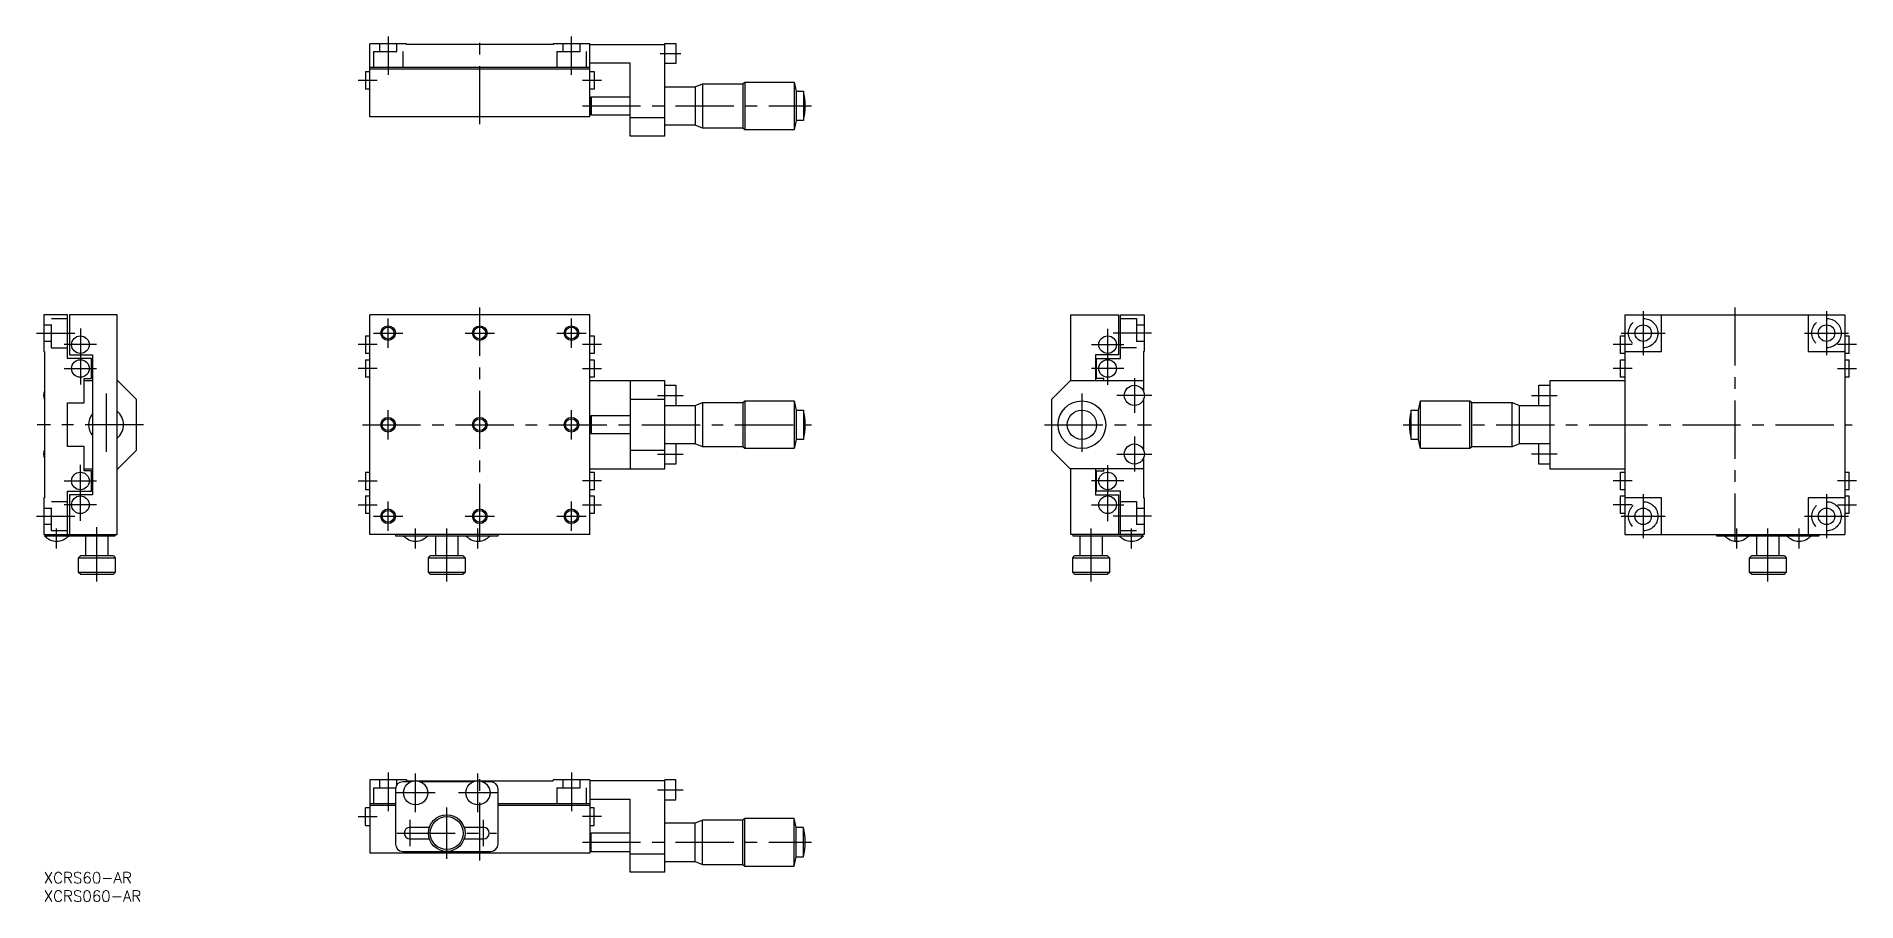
# Model space of a CAD drawing. Extents: x -2 to 494, y -8 to 228.
import ezdxf

# ---------------------------------------------------------------- set-up
doc = ezdxf.new("R2010")
doc.units = 0
doc.header["$LTSCALE"] = 0.5
doc.linetypes.add('CENTER', pattern=[50.8, 31.75, -6.35, 6.35, -6.35])
doc.linetypes.add('DASHED', pattern=[19.05, 12.7, -6.35])
for name, color, linetype in [('MSM_CENTER', 1, 'CENTER'), ('MSM_CONTINUOUS', 7, 'CONTINUOUS'), ('MSM_DASHED', 4, 'DASHED'), ('MSM_NARROW', 5, 'CONTINUOUS'), ('MSM_PART_NUMBER', 7, 'CONTINUOUS')]:
    doc.layers.add(name, color=color, linetype=linetype)
doc.styles.get("Standard").update_dxf_attribs({"font": 'txt.shx', "height": 3, "bigfont": 'bigfont.shx'})

# ---------------------------------------------------------------- blocks, each defined once
blk = doc.blocks.new('*U57')
at = {"layer": 'MSM_PART_NUMBER'}
blk.add_text('XCRS60-AR', height=3, dxfattribs=at).set_placement((0, -3))
blk = doc.blocks.new('*U58')
at = {"layer": 'MSM_PART_NUMBER'}
blk.add_text('XCRS060-AR', height=3, dxfattribs=at).set_placement((0, -8))

msp = doc.modelspace()

# ---------------------------------------------------------------- linework, layer by layer
at = {"layer": 'MSM_CENTER'}
for p, q in [((93.92, 228.17), (93.92, 217.67)), ((118.92, 204.17), (118.92, 228.17)), ((143.92, 217.67), (143.92, 228.17)), ((168.12, 223.47), (173.73, 223.47)), ((85.72, 216.17), (90.92, 216.17)), ((146.92, 216.17), (152.12, 216.17)), ((146.92, 209.17), (209.43, 209.17)), ((118.92, 90.17), (118.92, 154.17)), ((461.23, 154.17), (461.23, 90.17)), ((93.92, 143.17), (93.92, 151.17)), ((143.92, 143.17), (143.92, 151.17)), ((436.23, 153.17), (436.23, 141.17)), ((486.23, 153.17), (486.23, 141.17)), ((-2, 147.17), (8.5, 147.17)), ((14.4, 144.02), (5.6, 144.02)), ((10, 148.43), (10, 133.13)), ((90.92, 144.02), (85.72, 144.02)), ((89.92, 147.17), (97.92, 147.17)), ((114.92, 147.17), (122.92, 147.17)), ((139.92, 147.17), (147.92, 147.17)), ((152.12, 144.02), (146.92, 144.02)), ((285.75, 144.02), (294.55, 144.02)), ((290.15, 148.32), (290.15, 133.02)), ((302.15, 147.17), (291.65, 147.17)), ((433.23, 144.02), (428.03, 144.02)), ((430.23, 147.17), (442.23, 147.17)), ((480.23, 147.17), (492.23, 147.17)), ((494.43, 144.02), (489.23, 144.02)), ((5.6, 137.52), (14.4, 137.52)), ((90.92, 137.52), (85.72, 137.52)), ((146.92, 137.52), (152.12, 137.52)), ((294.55, 137.52), (285.75, 137.52)), ((297.45, 134.92), (297.45, 125.42)), ((433.23, 137.52), (428.03, 137.52)), ((489.23, 137.52), (494.43, 137.52)), ((17, 130.67), (17, 113.67)), ((167.42, 130.17), (174.42, 130.17)), ((283.15, 130.67), (283.15, 113.67)), ((302.2, 130.17), (292.7, 130.17)), ((405.73, 130.17), (412.73, 130.17)), ((93.92, 118.17), (93.92, 126.17)), ((143.92, 118.17), (143.92, 126.17)), ((27.2, 122.17), (-1.8, 122.17)), ((86.92, 122.17), (209.43, 122.17)), ((272.95, 122.17), (302.15, 122.17)), ((370.72, 122.17), (493.23, 122.17)), ((297.45, 118.92), (297.45, 109.42)), ((10, 95.93), (10, 111.23)), ((167.42, 114.17), (174.42, 114.17)), ((290.15, 111.12), (290.15, 95.82)), ((292.7, 114.17), (302.2, 114.17)), ((412.73, 114.17), (405.73, 114.17)), ((5.6, 106.82), (14.4, 106.82)), ((85.72, 106.82), (90.92, 106.82)), ((152.12, 106.82), (146.92, 106.82)), ((294.55, 106.82), (285.75, 106.82)), ((433.23, 106.82), (428.03, 106.82)), ((494.43, 106.82), (489.23, 106.82)), ((14.4, 100.32), (5.6, 100.32)), ((85.72, 100.32), (90.92, 100.32)), ((93.92, 93.17), (93.92, 101.17)), ((143.92, 93.17), (143.92, 101.17)), ((146.92, 100.32), (152.12, 100.32)), ((285.75, 100.32), (294.55, 100.32)), ((433.23, 100.32), (428.03, 100.32)), ((436.23, 103.17), (436.23, 91.17)), ((486.23, 103.17), (486.23, 91.17)), ((489.23, 100.32), (494.43, 100.32)), ((-2, 97.17), (8.5, 97.17)), ((89.92, 97.17), (97.92, 97.17)), ((114.92, 97.17), (122.92, 97.17)), ((139.92, 97.17), (147.92, 97.17)), ((302.15, 97.17), (291.65, 97.17)), ((430.23, 97.17), (442.23, 97.17)), ((480.23, 97.17), (492.23, 97.17)), ((3.5, 88.37), (3.5, 93.87)), ((14.5, 79.37), (14.5, 94.18)), ((101.42, 88.37), (101.42, 93.87)), ((109.92, 79.37), (109.92, 93.87)), ((118.42, 88.37), (118.42, 93.87)), ((285.65, 79.37), (285.65, 93.87)), ((296.65, 88.37), (296.65, 93.87)), ((461.73, 88.37), (461.73, 93.87)), ((470.23, 79.37), (470.23, 93.87)), ((478.73, 88.37), (478.73, 93.87)), ((93.92, 27.2), (93.92, 16.7)), ((101.42, 16.4), (101.42, 27)), ((118.42, 16.4), (118.42, 27)), ((118.92, 3.2), (118.92, 27.2)), ((143.92, 27.2), (143.92, 16.7)), ((106.72, 21.7), (96.12, 21.7)), ((123.72, 21.7), (113.12, 21.7)), ((167.42, 22.5), (174.42, 22.5)), ((85.72, 15.2), (90.92, 15.2)), ((109.92, 3.7), (109.92, 17.7)), ((152.12, 15.2), (146.92, 15.2)), ((96.32, 10.7), (123.52, 10.7)), ((99.92, 7.1), (99.92, 14.3)), ((119.92, 7.1), (119.92, 14.3)), ((146.92, 8.2), (209.43, 8.2))]:
    msp.add_line(p, q, dxfattribs=at)
at = {"layer": 'MSM_CONTINUOUS'}
for p, q in [((98.92, 226.17), (88.92, 226.17)), ((88.92, 206.17), (88.92, 226.17)), ((98.92, 225.97), (98.92, 226.17)), ((138.92, 225.97), (98.92, 225.97)), ((148.92, 226.17), (138.92, 226.17)), ((138.92, 226.17), (138.92, 225.97)), ((148.92, 206.17), (148.92, 226.17)), ((148.92, 225.97), (169.42, 225.97)), ((169.42, 226.22), (172.42, 226.22)), ((169.42, 200.97), (169.42, 226.22)), ((172.42, 226.22), (172.42, 220.72)), ((87.72, 218.57), (87.72, 213.77)), ((87.72, 218.57), (88.92, 218.57)), ((148.92, 219.67), (88.92, 219.67)), ((148.92, 219.17), (88.92, 219.17)), ((148.92, 220.97), (159.92, 220.97)), ((148.92, 218.57), (150.12, 218.57)), ((150.12, 218.57), (150.12, 213.77)), ((159.92, 200.97), (159.92, 220.97)), ((172.42, 220.72), (169.42, 220.72)), ((88.92, 213.77), (87.72, 213.77)), ((150.12, 213.77), (148.92, 213.77)), ((169.42, 214.42), (177.67, 214.42)), ((177.67, 214.42), (179.67, 215.22)), ((177.67, 214.42), (177.67, 203.92)), ((179.67, 215.22), (190.67, 215.22)), ((179.67, 215.22), (179.67, 203.12)), ((190.67, 215.22), (191.17, 215.67)), ((190.67, 215.22), (190.67, 203.12)), ((191.17, 215.67), (204.67, 215.67)), ((191.17, 215.67), (191.17, 202.67)), ((204.67, 215.67), (205.17, 213.17)), ((204.67, 215.67), (204.67, 202.67)), ((149.29, 211.67), (159.92, 211.67)), ((149.29, 211.67), (149.29, 206.67)), ((205.17, 213.17), (207.17, 213.17)), ((205.17, 213.17), (205.17, 205.17)), ((207.17, 213.17), (207.17, 205.17)), ((148.92, 206.17), (88.92, 206.17)), ((159.92, 206.67), (149.29, 206.67)), ((169.42, 205.97), (159.92, 205.97)), ((177.67, 203.92), (169.42, 203.92)), ((179.67, 203.12), (177.67, 203.92)), ((205.17, 205.17), (204.67, 202.67)), ((207.17, 205.17), (205.17, 205.17)), ((169.42, 200.97), (159.92, 200.97)), ((190.67, 203.12), (179.67, 203.12)), ((191.17, 202.67), (190.67, 203.12)), ((204.67, 202.67), (191.17, 202.67)), ((0, 152.17), (0, 142.17)), ((6.5, 152.17), (0, 152.17)), ((6.5, 140.27), (6.5, 152.17)), ((20, 152.17), (7, 152.17)), ((7, 152.17), (7, 141.27)), ((20, 92.17), (20, 152.17)), ((148.92, 152.17), (88.92, 152.17)), ((88.92, 92.17), (88.92, 152.17)), ((148.92, 92.17), (148.92, 152.17)), ((280.15, 134.17), (280.15, 152.17)), ((280.15, 152.17), (293.15, 152.17)), ((293.15, 152.17), (293.15, 141.27)), ((293.65, 140.27), (293.65, 152.17)), ((293.65, 152.17), (300.15, 152.17)), ((300.15, 152.17), (300.15, 142.17)), ((431.23, 152.17), (431.23, 92.17)), ((431.23, 152.17), (491.23, 152.17)), ((441.23, 142.17), (441.23, 152.17)), ((481.23, 152.17), (481.23, 142.17)), ((491.23, 152.17), (491.23, 92.17)), ((87.72, 146.42), (88.92, 146.42)), ((87.72, 146.42), (87.72, 141.62)), ((148.92, 146.42), (150.12, 146.42)), ((150.12, 146.42), (150.12, 141.62)), ((430.03, 146.42), (431.23, 146.42)), ((430.03, 141.62), (430.03, 146.42)), ((491.23, 146.42), (492.43, 146.42)), ((492.43, 141.62), (492.43, 146.42)), ((0, 142.17), (0.2, 142.17)), ((0.2, 142.17), (0.2, 102.17)), ((13, 140.27), (6.5, 140.27)), ((7, 141.27), (13.3, 141.27)), ((13, 134.77), (13, 140.27)), ((13.3, 141.27), (13.3, 103.07)), ((88.92, 141.62), (87.72, 141.62)), ((87.72, 139.92), (88.92, 139.92)), ((87.72, 139.92), (87.72, 135.12)), ((150.12, 141.62), (148.92, 141.62)), ((148.92, 139.92), (150.12, 139.92)), ((150.12, 139.92), (150.12, 135.12)), ((286.85, 141.27), (286.85, 134.17)), ((293.15, 141.27), (286.85, 141.27)), ((287.15, 134.67), (287.15, 140.27)), ((287.15, 140.27), (293.65, 140.27)), ((299.95, 142.17), (299.95, 131.32)), ((300.15, 142.17), (299.95, 142.17)), ((431.23, 141.62), (430.03, 141.62)), ((430.03, 139.92), (431.23, 139.92)), ((430.03, 135.12), (430.03, 139.92)), ((431.23, 142.17), (441.23, 142.17)), ((481.23, 142.17), (491.23, 142.17)), ((492.43, 141.62), (491.23, 141.62)), ((491.23, 139.92), (492.43, 139.92)), ((492.43, 135.12), (492.43, 139.92)), ((11, 128.18), (11, 134.77)), ((11, 134.77), (13, 134.77)), ((13.3, 134.17), (11, 134.17)), ((20.2, 134.17), (20, 134.17)), ((20.2, 134.17), (25.2, 129.17)), ((88.92, 135.12), (87.72, 135.12)), ((150.12, 135.12), (148.92, 135.12)), ((169.42, 134.17), (148.92, 134.17)), ((159.92, 134.17), (159.92, 110.17)), ((169.42, 110.17), (169.42, 134.17)), ((274.95, 129.17), (279.95, 134.17)), ((299.95, 134.17), (279.95, 134.17)), ((289.15, 134.77), (287.15, 134.77)), ((289.15, 134.17), (289.15, 134.67)), ((410.73, 134.17), (410.73, 110.17)), ((431.23, 134.17), (410.73, 134.17)), ((431.23, 135.12), (430.03, 135.12)), ((492.43, 135.12), (491.23, 135.12)), ((25.2, 129.17), (25.2, 115.17)), ((159.92, 129.17), (169.42, 129.17)), ((169.42, 132.92), (172.42, 132.92)), ((172.42, 132.92), (172.42, 127.42)), ((274.95, 115.17), (274.95, 129.17)), ((407.73, 127.42), (407.73, 132.92)), ((407.73, 132.92), (410.73, 132.92)), ((6.5, 116.18), (6.5, 128.18)), ((6.5, 128.18), (11, 128.18)), ((149.29, 124.67), (159.92, 124.67)), ((149.29, 124.67), (149.29, 119.67)), ((169.42, 127.42), (177.67, 127.42)), ((177.67, 127.42), (179.67, 128.22)), ((177.67, 127.42), (177.67, 116.92)), ((179.67, 128.22), (190.67, 128.22)), ((179.67, 128.22), (179.67, 116.12)), ((190.67, 128.22), (191.17, 128.67)), ((190.67, 128.22), (190.67, 116.12)), ((191.17, 128.67), (204.67, 128.67)), ((191.17, 128.67), (191.17, 115.67)), ((204.67, 128.67), (205.17, 126.17)), ((204.67, 128.67), (204.67, 115.67)), ((205.17, 126.17), (207.17, 126.17)), ((205.17, 126.17), (205.17, 118.17)), ((207.17, 126.17), (207.17, 118.17)), ((299.95, 129.03), (299.95, 115.32)), ((372.98, 126.17), (374.98, 126.17)), ((372.98, 118.17), (372.98, 126.17)), ((374.98, 126.17), (375.48, 128.67)), ((374.98, 118.17), (374.98, 126.17)), ((375.48, 128.67), (388.98, 128.67)), ((375.48, 115.67), (375.48, 128.67)), ((388.98, 128.67), (389.48, 128.22)), ((388.98, 115.67), (388.98, 128.67)), ((389.48, 128.22), (400.48, 128.22)), ((389.48, 116.12), (389.48, 128.22)), ((400.48, 128.22), (402.48, 127.42)), ((400.48, 116.12), (400.48, 128.22)), ((402.48, 127.42), (410.73, 127.42)), ((402.48, 116.92), (402.48, 127.42)), ((159.92, 119.67), (149.29, 119.67)), ((11, 116.18), (6.5, 116.18)), ((11, 109.57), (11, 116.18)), ((25.2, 115.17), (20.2, 110.17)), ((169.42, 115.17), (159.92, 115.17)), ((177.67, 116.92), (169.42, 116.92)), ((172.42, 116.92), (172.42, 111.42)), ((179.67, 116.12), (177.67, 116.92)), ((190.67, 116.12), (179.67, 116.12)), ((191.17, 115.67), (190.67, 116.12)), ((204.67, 115.67), (191.17, 115.67)), ((205.17, 118.17), (204.67, 115.67)), ((207.17, 118.17), (205.17, 118.17)), ((279.95, 110.17), (274.95, 115.17)), ((374.98, 118.17), (372.98, 118.17)), ((375.48, 115.67), (374.98, 118.17)), ((388.98, 115.67), (375.48, 115.67)), ((389.48, 116.12), (388.98, 115.67)), ((400.48, 116.12), (389.48, 116.12)), ((402.48, 116.92), (400.48, 116.12)), ((410.73, 116.92), (402.48, 116.92)), ((407.73, 111.42), (407.73, 116.92)), ((11, 110.17), (13.3, 110.17)), ((13, 109.57), (11, 109.57)), ((13, 104.07), (13, 109.57)), ((20, 110.17), (20.2, 110.17)), ((87.72, 109.22), (88.92, 109.22)), ((87.72, 109.22), (87.72, 104.42)), ((148.92, 110.17), (169.42, 110.17)), ((148.92, 109.22), (150.12, 109.22)), ((150.12, 109.22), (150.12, 104.42)), ((172.42, 111.42), (169.42, 111.42)), ((299.95, 110.17), (279.95, 110.17)), ((280.15, 92.17), (280.15, 110.17)), ((286.85, 110.17), (286.85, 103.07)), ((287.15, 109.57), (289.15, 109.57)), ((287.15, 104.07), (287.15, 109.47)), ((289.15, 109.47), (289.15, 110.17)), ((299.95, 113.03), (299.95, 102.17)), ((410.73, 111.42), (407.73, 111.42)), ((410.73, 110.17), (431.23, 110.17)), ((430.03, 109.22), (431.23, 109.22)), ((430.03, 104.42), (430.03, 109.22)), ((491.23, 109.22), (492.43, 109.22)), ((492.43, 104.42), (492.43, 109.22)), ((88.92, 104.42), (87.72, 104.42)), ((150.12, 104.42), (148.92, 104.42)), ((431.23, 104.42), (430.03, 104.42)), ((492.43, 104.42), (491.23, 104.42)), ((0, 102.17), (0, 92.17)), ((0.2, 102.17), (0, 102.17)), ((6.5, 92.17), (6.5, 104.07)), ((6.5, 104.07), (13, 104.07)), ((7, 103.07), (7, 92.17)), ((13.3, 103.07), (7, 103.07)), ((87.72, 102.72), (88.92, 102.72)), ((87.72, 102.72), (87.72, 97.92)), ((148.92, 102.72), (150.12, 102.72)), ((150.12, 102.72), (150.12, 97.92)), ((286.85, 103.07), (293.15, 103.07)), ((293.65, 104.07), (287.15, 104.07)), ((293.15, 103.07), (293.15, 92.17)), ((293.65, 92.17), (293.65, 104.07)), ((299.95, 102.17), (300.15, 102.17)), ((300.15, 102.17), (300.15, 92.17)), ((430.03, 102.72), (431.23, 102.72)), ((430.03, 97.92), (430.03, 102.72)), ((441.23, 102.17), (431.23, 102.17)), ((441.23, 92.17), (441.23, 102.17)), ((481.23, 102.17), (481.23, 92.17)), ((491.23, 102.17), (481.23, 102.17)), ((491.23, 102.72), (492.43, 102.72)), ((492.43, 97.92), (492.43, 102.72)), ((88.92, 97.92), (87.72, 97.92)), ((150.12, 97.92), (148.92, 97.92)), ((431.23, 97.92), (430.03, 97.92)), ((492.43, 97.92), (491.23, 97.92)), ((0, 92.17), (20, 92.17)), ((0.2, 91.87), (19.5, 91.87)), ((0.5, 92.17), (0.5, 91.87)), ((11.5, 86.37), (11.5, 91.87)), ((17.5, 91.87), (17.5, 86.37)), ((19.5, 91.87), (19.5, 92.17)), ((148.92, 92.17), (88.92, 92.17)), ((95.92, 92.17), (95.92, 91.87)), ((95.92, 91.87), (123.92, 91.87)), ((106.92, 86.37), (106.92, 91.87)), ((112.92, 91.87), (112.92, 86.37)), ((123.92, 91.87), (123.92, 92.17)), ((300.15, 92.17), (280.15, 92.17)), ((280.65, 92.17), (280.65, 91.87)), ((280.65, 91.87), (299.95, 91.87)), ((282.65, 86.37), (282.65, 91.87)), ((288.65, 91.87), (288.65, 86.37)), ((299.65, 91.87), (299.65, 92.17)), ((431.23, 92.17), (491.23, 92.17)), ((456.23, 92.17), (456.23, 91.87)), ((456.23, 91.87), (484.23, 91.87)), ((467.23, 86.37), (467.23, 91.87)), ((473.23, 91.87), (473.23, 86.37)), ((484.23, 91.87), (484.23, 92.17)), ((9.5, 85.87), (10, 86.37)), ((9.5, 85.87), (19.5, 85.87)), ((9.5, 81.87), (9.5, 85.87)), ((19, 86.37), (10, 86.37)), ((19, 86.37), (19.5, 85.87)), ((19.5, 85.87), (19.5, 81.87)), ((104.92, 85.87), (105.42, 86.37)), ((104.92, 85.87), (114.92, 85.87)), ((104.92, 81.87), (104.92, 85.87)), ((114.42, 86.37), (105.42, 86.37)), ((114.42, 86.37), (114.92, 85.87)), ((114.92, 85.87), (114.92, 81.87)), ((280.65, 85.87), (281.15, 86.37)), ((280.65, 85.87), (290.65, 85.87)), ((280.65, 81.87), (280.65, 85.87)), ((290.15, 86.37), (281.15, 86.37)), ((290.15, 86.37), (290.65, 85.87)), ((290.65, 85.87), (290.65, 81.87)), ((465.23, 85.87), (465.73, 86.37)), ((465.23, 85.87), (475.23, 85.87)), ((465.23, 81.87), (465.23, 85.87)), ((474.73, 86.37), (465.73, 86.37)), ((474.73, 86.37), (475.23, 85.87)), ((475.23, 85.87), (475.23, 81.87)), ((19.5, 81.87), (9.5, 81.87)), ((10, 81.37), (9.5, 81.87)), ((10, 81.37), (19, 81.37)), ((19.5, 81.87), (19, 81.37)), ((114.92, 81.87), (104.92, 81.87)), ((105.42, 81.37), (104.92, 81.87)), ((105.42, 81.37), (114.42, 81.37)), ((114.92, 81.87), (114.42, 81.37)), ((290.65, 81.87), (280.65, 81.87)), ((281.15, 81.37), (280.65, 81.87)), ((281.15, 81.37), (290.15, 81.37)), ((290.65, 81.87), (290.15, 81.37)), ((475.23, 81.87), (465.23, 81.87)), ((465.73, 81.37), (465.23, 81.87)), ((465.73, 81.37), (474.73, 81.37)), ((475.23, 81.87), (474.73, 81.37)), ((98.92, 25.2), (88.92, 25.2)), ((88.92, 25.2), (88.92, 5.2)), ((98.92, 25.2), (98.92, 25)), ((98.92, 25), (138.92, 25)), ((148.92, 25.2), (138.92, 25.2)), ((138.92, 25), (138.92, 25.2)), ((148.92, 25.2), (148.92, 5.2)), ((169.42, 25), (148.92, 25)), ((169.42, 0), (169.42, 25.25)), ((172.42, 25.25), (169.42, 25.25)), ((172.42, 19.75), (172.42, 25.25)), ((95.92, 22.7), (95.92, 7.7)), ((100.05, 24.7), (97.92, 24.7)), ((117.05, 24.7), (102.8, 24.7)), ((121.92, 24.7), (119.8, 24.7)), ((123.92, 7.7), (123.92, 22.7)), ((148.92, 20), (159.92, 20)), ((159.92, 0), (159.92, 20)), ((87.72, 12.8), (87.72, 17.6)), ((88.92, 17.6), (87.72, 17.6)), ((95.92, 18.7), (88.92, 18.7)), ((95.92, 18.2), (88.92, 18.2)), ((148.92, 18.7), (123.92, 18.7)), ((148.92, 18.2), (123.92, 18.2)), ((150.12, 17.6), (148.92, 17.6)), ((150.12, 12.8), (150.12, 17.6)), ((169.42, 19.75), (172.42, 19.75)), ((87.72, 12.8), (88.92, 12.8)), ((99.92, 12.3), (105.19, 12.3)), ((114.66, 12.3), (119.92, 12.3)), ((148.92, 12.8), (150.12, 12.8)), ((159.92, 10.7), (149.29, 10.7)), ((149.29, 5.7), (149.29, 10.7)), ((177.67, 13.45), (169.42, 13.45)), ((179.67, 14.25), (177.67, 13.45)), ((177.67, 2.95), (177.67, 13.45)), ((190.67, 14.25), (179.67, 14.25)), ((179.67, 2.15), (179.67, 14.25)), ((191.17, 14.7), (190.67, 14.25)), ((190.67, 2.15), (190.67, 14.25)), ((204.67, 14.7), (191.17, 14.7)), ((191.17, 1.7), (191.17, 14.7)), ((205.17, 12.2), (204.67, 14.7)), ((204.67, 1.7), (204.67, 14.7)), ((207.17, 12.2), (205.17, 12.2)), ((205.17, 4.2), (205.17, 12.2)), ((207.17, 4.2), (207.17, 12.2)), ((148.92, 5.2), (88.92, 5.2)), ((97.92, 5.7), (121.92, 5.7)), ((99.92, 9.1), (105.19, 9.1)), ((114.66, 9.1), (119.92, 9.1)), ((149.29, 5.7), (159.92, 5.7)), ((159.92, 5), (169.42, 5)), ((169.42, 0), (159.92, 0)), ((169.42, 2.95), (177.67, 2.95)), ((177.67, 2.95), (179.67, 2.15)), ((179.67, 2.15), (190.67, 2.15)), ((190.67, 2.15), (191.17, 1.7)), ((191.17, 1.7), (204.67, 1.7)), ((204.67, 1.7), (205.17, 4.2)), ((205.17, 4.2), (207.17, 4.2))]:
    msp.add_line(p, q, dxfattribs=at)
for centre, radius in [((436.23, 147.17), 2.25), ((486.23, 147.17), 2.25), ((10, 144.02), 2.4), ((93.92, 147.17), 1.62), ((118.92, 147.17), 1.62), ((143.92, 147.17), 1.62), ((290.15, 144.02), 2.4), ((10, 137.52), 2.4), ((290.15, 137.52), 2.4), ((297.45, 130.17), 2.75), ((283.15, 122.17), 6.5), ((283.15, 122.17), 4), ((93.92, 122.17), 1.62), ((118.92, 122.17), 1.62), ((143.92, 122.17), 1.62), ((297.45, 114.17), 2.75), ((10, 106.82), 2.4), ((290.15, 106.82), 2.4), ((10, 100.32), 2.4), ((290.15, 100.32), 2.4), ((436.23, 97.17), 2.25), ((486.23, 97.17), 2.25), ((93.92, 97.17), 1.62), ((118.92, 97.17), 1.62), ((143.92, 97.17), 1.62), ((101.42, 21.7), 3.3), ((118.42, 21.7), 3.3), ((109.92, 10.7), 5), ((109.92, 10.7), 4.5)]:
    msp.add_circle(centre, radius, dxfattribs=at)
for centre, radius, start, end in [((157.55, 209.17), 8.63, 163.1627, 196.8373), ((191.42, 209.17), 16.25, 345.75, 14.25), ((2.7, 130.17), 2.75, 155.38, 204.62), ((17, 122.17), 4.75, 141.1643, 218.8357), ((17, 122.17), 4.75, 309.1667, 50.8333), ((157.55, 122.17), 8.63, 163.1627, 196.8373), ((191.42, 122.17), 16.25, 345.75, 14.25), ((388.73, 122.17), 16.25, 165.75, 194.25), ((2.7, 114.17), 2.75, 155.38, 204.62), ((3.5, 94.76), 4.38, 221.1121, 318.8879), ((101.42, 94.76), 4.38, 221.1121, 318.8879), ((118.42, 94.76), 4.38, 221.1121, 318.8879), ((296.65, 94.76), 4.38, 221.1121, 318.8879), ((461.73, 94.76), 4.38, 221.1121, 318.8879), ((478.73, 94.76), 4.38, 221.1121, 318.8879), ((97.92, 22.7), 2, 90, 180), ((121.92, 22.7), 2, 0, 90), ((99.92, 10.7), 1.6, 90, 270), ((119.92, 10.7), 1.6, 270, 90), ((157.55, 8.2), 8.63, 163.1627, 196.8373), ((191.42, 8.2), 16.25, 345.75, 14.25), ((97.92, 7.7), 2, 180, 270), ((121.92, 7.7), 2, 270, 0)]:
    msp.add_arc(centre, radius, start, end, dxfattribs=at)
at = {"layer": 'MSM_DASHED'}
for p, q in [((89.92, 224.07), (97.92, 224.07)), ((89.92, 224.07), (89.92, 219.67)), ((91.67, 224.07), (91.67, 226.17)), ((96.17, 226.17), (96.17, 224.07)), ((97.92, 224.07), (97.92, 219.67)), ((139.92, 224.07), (147.92, 224.07)), ((139.92, 224.07), (139.92, 219.67)), ((141.67, 224.07), (141.67, 226.17)), ((146.17, 226.17), (146.17, 224.07)), ((147.92, 224.07), (147.92, 219.67)), ((0, 149.42), (2.1, 149.42)), ((2.1, 151.17), (6.5, 151.17)), ((2.1, 143.17), (2.1, 151.17)), ((293.65, 151.17), (298.05, 151.17)), ((298.05, 151.17), (298.05, 143.17)), ((298.05, 149.42), (300.15, 149.42)), ((2.1, 144.92), (0, 144.92)), ((300.15, 144.92), (298.05, 144.92)), ((2.1, 143.17), (6.5, 143.17)), ((298.05, 143.17), (293.65, 143.17)), ((0, 99.42), (2.1, 99.42)), ((2.1, 93.17), (2.1, 101.17)), ((2.1, 101.17), (6.5, 101.17)), ((293.65, 101.17), (298.05, 101.17)), ((298.05, 101.17), (298.05, 93.17)), ((298.05, 99.42), (300.15, 99.42)), ((2.1, 94.92), (0, 94.92)), ((300.15, 94.92), (298.05, 94.92)), ((6.5, 93.17), (2.1, 93.17)), ((298.05, 93.17), (293.65, 93.17)), ((91.67, 23.1), (91.67, 25.2)), ((96.17, 25.2), (96.17, 23.67)), ((141.67, 23.1), (141.67, 25.2)), ((146.17, 25.2), (146.17, 23.1)), ((89.92, 23.1), (89.92, 18.7)), ((89.92, 23.1), (95.96, 23.1)), ((139.92, 23.1), (147.92, 23.1)), ((139.92, 23.1), (139.92, 18.7)), ((147.92, 23.1), (147.92, 18.7))]:
    msp.add_line(p, q, dxfattribs=at)
for centre in [(436.23, 147.17), (486.23, 147.17), (436.23, 97.17), (486.23, 97.17)]:
    msp.add_circle(centre, 4, dxfattribs=at)
at = {"layer": 'MSM_NARROW'}
for centre in [(93.92, 147.17), (118.92, 147.17), (143.92, 147.17), (93.92, 122.17), (118.92, 122.17), (143.92, 122.17), (93.92, 97.17), (118.92, 97.17), (143.92, 97.17)]:
    msp.add_circle(centre, 2, dxfattribs=at)

# ---------------------------------------------------------------- block references
at = {"layer": 'MSM_CONTINUOUS'}
for name in ['*U57', '*U58']:
    msp.add_blockref(name, (0, 0), dxfattribs=at)

doc.saveas('drawing.dxf')
